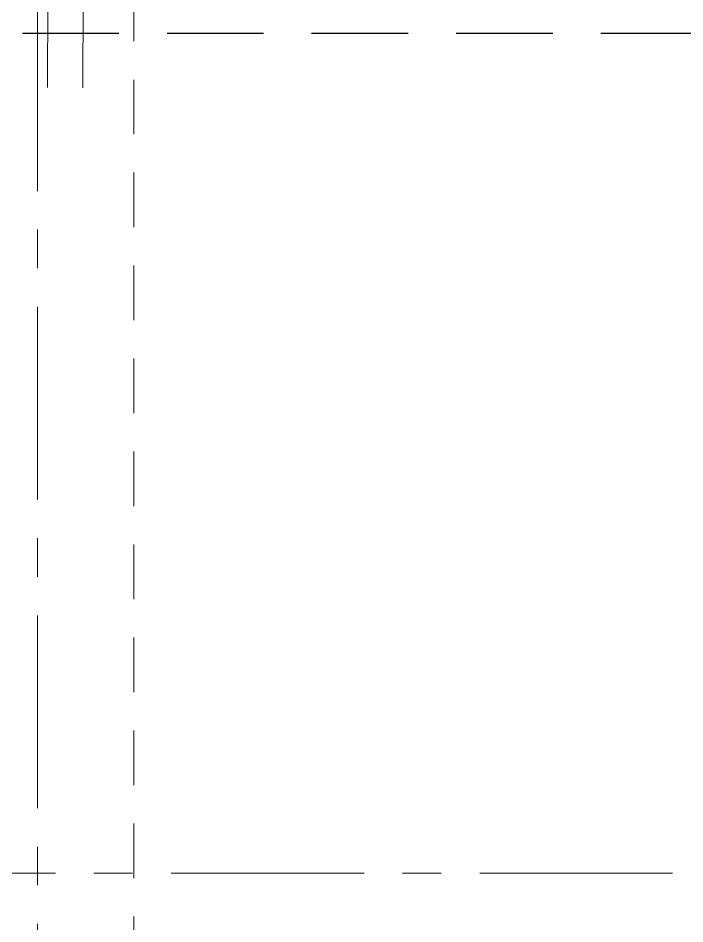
# Model space of a CAD drawing. Header units: inches. Extents: x -19 to 5698, y -728 to 92.
# Drawn here: x 108.77 to 110.498, y 23.55 to 25.898 of the extents above; entities that cross this region are included whole.
import ezdxf

# ---------------------------------------------------------------- set-up
doc = ezdxf.new("R2010")
doc.units = ezdxf.units.IN
doc.header["$MEASUREMENT"] = 0
for name, pattern in [('HIDDEN', [0.375, 0.25, -0.125]), ('Hidden Line', [0.195611, 0.141111, -0.0545]), ('Punto & Raya', [0.65, 0.5, -0.075, 0, -0.075]), ('RAYITAS', [0.375, 0.25, -0.125])]:
    doc.linetypes.add(name, pattern=pattern)
for name, color, linetype, lineweight in [('00 conduct tomacorr', 120, 'HIDDEN', 30), ('T-TECHO-E', 150, 'Continuous', 20), ('TOMACORRIENTE', 22, 'RAYITAS', 9)]:
    doc.layers.add(name, color=color, linetype=linetype, lineweight=lineweight)
for name, color, linetype in [('02 _ ARQ _ ALB _ Ejes Generales', 251, 'Continuous'), ('08 _ STR _ EXT _ 09 Vigas', 251, 'Continuous'), ('Marcador - Secciones', 7, 'Continuous')]:
    doc.layers.add(name, color=color, linetype=linetype)

# ---------------------------------------------------------------- blocks, each defined once
blk = doc.blocks.new('a')
at = {"layer": 'TOMACORRIENTE', "ltscale": 0.05}
h = blk.add_hatch(color=4, dxfattribs=at)
edge = h.paths.add_edge_path()
edge.add_arc((0, 0.0752), 0.0211, 0, 360)
at = {"layer": 'TOMACORRIENTE', "color": 4}
for p, q in [((-0.1455, 0.0963), (-0.0515, 0.0963)), ((-0.0985, 0.0963), (-0.0985, -0.0966)), ((0, 0.0963), (0, -0.0963)), ((0.0623, -0.0963), (0.0623, 0.0963))]:
    blk.add_line(p, q, dxfattribs=at)
blk.add_circle((0, 0.0752), 0.0211, dxfattribs=at)
blk = doc.blocks.new('CABLE 3FACE')
at = {"layer": 'T-TECHO-E', "rotation": 59.94170052614085}
blk.add_blockref('a', (0, 0), dxfattribs=at)

msp = doc.modelspace()

# ---------------------------------------------------------------- linework, layer by layer
at = {"layer": '00 conduct tomacorr'}
msp.add_line((103.5309, 25.8595), (110.8407, 25.8595), dxfattribs=at)
at = {"layer": '02 _ ARQ _ ALB _ Ejes Generales', "color": 251, "linetype": 'Punto & Raya', "lineweight": 13, "true_color": 0x636466}
msp.add_line((108.82, 3.05), (108.82, 44.9), dxfattribs=at)
at = {"layer": '08 _ STR _ EXT _ 09 Vigas', "color": 251, "linetype": 'Hidden Line', "lineweight": 13, "true_color": 0x636466}
msp.add_line((109.07, 17.4), (109.07, 29.7), dxfattribs=at)
at = {"layer": 'Marcador - Secciones', "color": 251, "linetype": 'Punto & Raya', "lineweight": 13, "true_color": 0x636466}
msp.add_line((97.1666, 23.6815), (121.4526, 23.6815), dxfattribs=at)

# ---------------------------------------------------------------- block references
at = {"layer": '00 conduct tomacorr', "xscale": 1.47256122672843, "yscale": 1.47256122672843, "zscale": 1.47256122672843, "rotation": 299.7894777823319}
msp.add_blockref('CABLE 3FACE', (108.8467, 25.86), dxfattribs=at)

doc.saveas('drawing.dxf')
